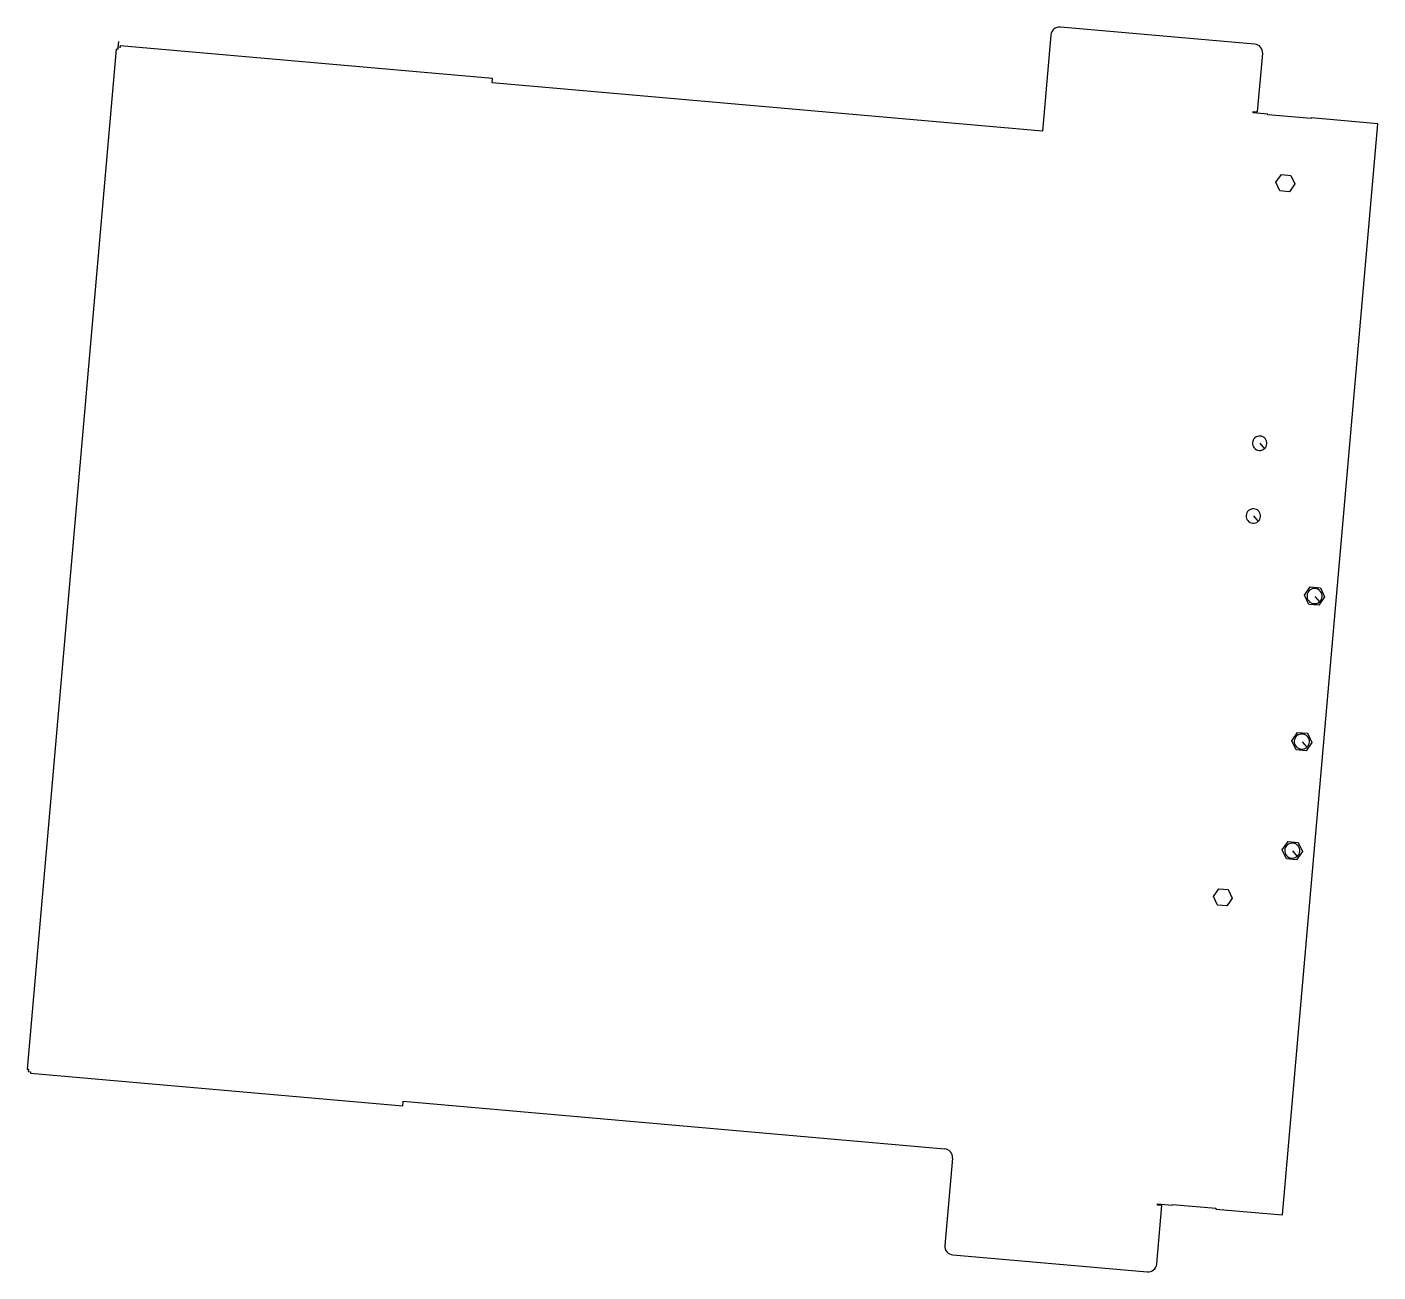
# Model space of a CAD drawing. Extents: x 314 to 1239, y 1638 to 2490.
import ezdxf

# ---------------------------------------------------------------- set-up
doc = ezdxf.new("R2010")
doc.units = 0

msp = doc.modelspace()

# ---------------------------------------------------------------- linework, layer by layer
for p, q in [((1154.39, 2478.47), (1021.4, 2490.11)), ((376.51, 2480.21), (376.16, 2476.23)), ((1014.84, 2484.6), (1009.09, 2418.91)), ((375.04, 2474.88), (313.93, 1776.43)), ((376.04, 2474.8), (375.04, 2474.88)), ((376.16, 2476.23), (376.04, 2474.8)), ((377.66, 2476.16), (376.23, 2476.28)), ((377.75, 2477.15), (377.66, 2476.16)), ((632.65, 2454.85), (377.75, 2477.15)), ((1156.41, 2432), (1159.9, 2471.91)), ((632.39, 2451.87), (632.65, 2454.85)), ((1009.09, 2418.91), (632.39, 2451.87)), ((1153.35, 2431.38), (1153.42, 2432.26)), ((1163.41, 2430.5), (1153.35, 2431.38)), ((1153.42, 2432.26), (1156.41, 2432)), ((1163.36, 2430), (1163.41, 2430.5)), ((1193.13, 2427.4), (1163.36, 2430)), ((1173.45, 1676.64), (1238.83, 2423.9)), ((1193.17, 2427.9), (1193.13, 2427.4)), ((1238.83, 2423.9), (1193.17, 2427.9)), ((1169, 2383.78), (1172.7, 2389.07)), ((1172.7, 2389.07), (1179.13, 2388.5)), ((1179.13, 2388.5), (1181.86, 2382.65)), ((1171.73, 2377.93), (1169, 2383.78)), ((1178.16, 2377.37), (1171.73, 2377.93)), ((1180.01, 2380.01), (1178.16, 2377.37)), ((1181.86, 2382.65), (1180.01, 2380.01)), ((1157.88, 2205.11), (1161.06, 2201.33)), ((1153.52, 2155.3), (1156.7, 2151.52)), ((1188.51, 2101), (1192.48, 2106.68)), ((1191.44, 2094.72), (1188.51, 2101)), ((1192.48, 2106.68), (1199.39, 2106.07)), ((1195.62, 2100.24), (1198.79, 2096.46)), ((1202.31, 2099.79), (1198.34, 2094.12)), ((1199.39, 2106.07), (1202.31, 2099.79)), ((1198.34, 2094.12), (1191.44, 2094.72)), ((1179.79, 2001.38), (1183.77, 2007.06)), ((1183.77, 2007.06), (1190.67, 2006.45)), ((1182.72, 1995.1), (1179.79, 2001.38)), ((1186.9, 2000.62), (1190.08, 1996.84)), ((1193.6, 2000.17), (1189.62, 1994.5)), ((1190.67, 2006.45), (1193.6, 2000.17)), ((1189.62, 1994.5), (1182.72, 1995.1)), ((1173.26, 1926.67), (1177.23, 1932.34)), ((1176.19, 1920.39), (1173.26, 1926.67)), ((1177.23, 1932.34), (1184.13, 1931.74)), ((1180.37, 1925.91), (1183.54, 1922.13)), ((1187.06, 1925.46), (1183.09, 1919.78)), ((1184.13, 1931.74), (1187.06, 1925.46)), ((1183.09, 1919.78), (1176.19, 1920.39)), ((1126.2, 1894.65), (1129.91, 1899.93)), ((1129.91, 1899.93), (1136.34, 1899.37)), ((1136.34, 1899.37), (1139.06, 1893.52)), ((1128.93, 1888.8), (1126.2, 1894.65)), ((1135.36, 1888.23), (1128.93, 1888.8)), ((1137.21, 1890.88), (1135.36, 1888.23)), ((1139.06, 1893.52), (1137.21, 1890.88)), ((313.93, 1776.43), (314.93, 1776.34)), ((314.93, 1776.34), (314.8, 1774.85)), ((314.8, 1774.85), (316.29, 1774.72)), ((316.29, 1774.72), (316.21, 1773.72)), ((316.21, 1773.72), (571.11, 1751.42)), ((571.11, 1751.42), (571.37, 1754.41)), ((571.37, 1754.41), (942.15, 1721.97)), ((947.55, 1715.54), (942.32, 1655.76)), ((1087.89, 1683.24), (1087.97, 1684.12)), ((1087.97, 1684.12), (1098.03, 1683.24)), ((1098.03, 1683.24), (1098.07, 1683.74)), ((1098.07, 1683.74), (1127.84, 1681.13)), ((1087.39, 1643.07), (1090.88, 1682.98)), ((1090.88, 1682.98), (1087.89, 1683.24)), ((1127.84, 1681.13), (1127.8, 1680.63)), ((1127.8, 1680.63), (1173.45, 1676.64)), ((947.83, 1649.2), (1080.82, 1637.56))]:
    msp.add_line(p, q)
for centre, radius, start, end in [((1020.87, 2484.07), 6.06, 84.98524, 174.97696), ((1153.87, 2472.43), 6.05, 355.07126, 85.07938), ((1157.83, 2205.07), 4.94, 310.81508, 310.07289), ((1153.48, 2155.26), 4.94, 310.72722, 309.98402), ((1195.41, 2100.4), 5.19, 310.62524, 310.00324), ((1186.7, 2000.78), 5.19, 310.62524, 309.91866), ((1180.16, 1926.06), 5.18, 310.69721, 310.07423), ((941.63, 1716.05), 5.94, 355.0762, 84.98015), ((948.36, 1655.24), 6.06, 175.07938, 264.98523), ((1081.35, 1643.6), 6.06, 264.98523, 354.98523)]:
    msp.add_arc(centre, radius, start, end)

doc.saveas('drawing.dxf')
